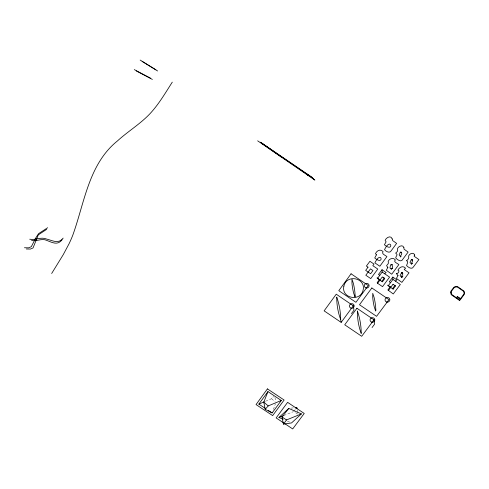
<?xml version="1.0" encoding="UTF-8"?>
<svg xmlns="http://www.w3.org/2000/svg" width="489" height="489" viewBox="0 0 489 489"><rect width="100%" height="100%" fill="white"/><g stroke="black" fill="none" stroke-linecap="round" stroke-linejoin="round"><path stroke-width="0.37" stroke-dasharray="2.44 1.83" d="M273.394 409.427L275.405 403.81M293.761 411.524L295.49 409.183M265.533 401.273L271.542 398.724L273.54 396.475M283.889 415.491L293.052 411.805M290.955 408.15L294.604 407.698M287.349 421.115L290.142 422.325M295.631 412.771L298.119 414.434M271.542 398.724L274.812 401.487M274.946 397.471L275.765 401.701M297.324 410.228L297.856 413.034"/><path stroke-width="0.73" d="M400.271 257.055L400.833 256.212M391.212 264.329C387.086 271.248 395.179 269.194 391.616 264.317M401.64 272.63L400.118 275.588L401.738 277.471M263.797 402.147L267.96 391.597L281.285 400.479L272.141 412.942L265.209 409.311L263.797 402.147L268.235 405.913L281.285 400.479M400.35 252.159L399.158 254.897L400.442 256.548M51.663 273.498L63.258 254.641L69.053 243.76A141.449 129.921 56 0 0 72.739 235.325C84.554 202.733 88.637 164.115 117.464 140.918C127.88 131.407 140.16 124.072 149.891 113.796C158.766 104.322 165.306 93.014 172.287 82.146M265.185 408.315L258.858 404.11L267.96 391.597M341.157 322.385L353.339 305.808L336.236 294.195L324.128 310.857L341.157 322.385L340.668 319.574A69.756 66.583 -18.6 0 1 336.732 297.043A73.338 71.058 8.1 0 1 340.668 319.574M351.475 313.59L353.975 310.191L353.388 306.145L352.991 305.869L353.278 305.472L353.694 305.741L353.406 306.145M382.172 272.061L389.58 277.129L382.539 286.646L377.612 283.29L382.294 276.939L384.764 278.62L382.416 281.798L377.484 278.43L382.172 272.061L382.031 269.72L386.102 272.501L384.647 273.754M377.484 278.43L377.043 277.831L379.501 279.506L377.172 282.666L377.612 283.29M288.767 408.419L282.025 416.97L283.412 424.128L286.505 419.947L301.401 413.896L288.767 408.419L278.95 417.472L283.149 419.293M295.924 408.602L296.792 407.429L297.061 408.828M395.497 285.943L393.156 289.133L388.235 285.772L392.942 279.421L392.832 277.104L396.897 279.885L395.405 281.108M388.235 285.772L387.746 285.136L390.198 286.811L387.856 289.959L393.266 293.968L400.338 284.476L392.942 279.421M388.352 290.613L393.028 284.256M394.99 285.332L392.643 288.479L393.156 289.133M372.062 327.557L374.58 324.176L374.018 320.148L373.614 319.855L373.908 319.476L374.323 319.751L374.03 320.148M382.031 269.72L378.468 274.488L379.825 275.252M402.948 275.967L402.025 277.08L402.722 276.371M392.832 277.104L389.256 281.853L390.589 282.599M411.817 263.84L412.435 263.088M265.209 409.311L268.235 405.913M412.135 263.443L411.75 263.767M301.401 413.896L291.542 422.93L283.412 424.128M401.989 277.055L402.38 276.725M62.158 239.708C57.678 245.631 52.439 242.575 47.048 240.521C41.901 237.85 36.846 241.7 31.577 240.454M63.173 238.1C58.448 244.347 52.537 240.49 46.706 239.078C40.99 236.603 35.471 240.343 29.713 239.213M46.657 229.353L38.319 234.861L33.038 247.929L30.428 249.06L26.308 248.98M47.659 227.733L38.576 233.644L35.966 237.642L31.302 246.707L28.594 247.837L24.45 247.746M392.147 268.43L391.237 269.011L392.288 268.54M258.858 404.11L264.201 401.842M391.047 264.867L392.196 264.561M400.931 252.092L400.259 252.367L401.108 252.287M278.95 417.472L283.18 415.772M400.344 256.487L401.017 256.346M391.139 268.956L391.817 268.816M295.332 407.606L296.792 407.429M391.72 264.586L391.139 264.653L392.062 264.665M401.903 272.972L402.655 273.186M412.386 260.038L411.707 259.757L412.637 260.221M136.235 70.936L152.354 79.42M134.286 69.603L150.63 78.234M402.581 273.241L401.94 272.899L402.85 273.455L401.958 272.862M411.744 259.677L412.062 259.861M142.116 61.406L157.617 70.984M140.166 60.068L155.887 69.793M282.025 416.97L286.505 419.947M268.345 410.418L272.141 412.942M283.473 422.802L276.138 417.924L287.605 402.355L304.231 413.443L292.691 428.932L284.732 423.639M267.092 146.816L309.482 175.899M306.958 174.616L307.832 175.19L306.799 174.084L310.154 176.358M383.058 277.184L384.287 278.021L381.952 281.181L382.416 281.798M393.052 284.28L395.515 285.967M311.994 177.269L260.411 142.189L262.465 143.638M262.587 143.723L281.75 157.287M257.66 140.826L314.873 180.074L311.169 177.061M262.22 143.473L264.176 144.811M265.16 145.49L266.743 146.578M309.959 176.223L312.049 177.66M261.878 143.234L260.704 142.415M312.19 177.764L313.626 178.846M411.756 259.433L412.612 260.796L411.426 263.522L411.573 264.243L409.953 262.342L411.481 259.329M402.019 272.709L402.808 273.993L401.237 276.921L401.738 277.465M401.078 252.086L401.83 253.699L400.418 256.468M390.198 286.811L390.699 287.453M379.501 279.506L379.953 280.118M451.121 292.398L451.414 293.883A3.166 2.989 -22.3 0 0 451.909 294.604L459.96 300.191L459.672 300.57L451.536 294.916A3.557 3.362 -22.3 0 1 450.974 294.085L450.675 292.049A3.411 3.221 -22.3 0 1 450.986 291.077L453.774 287.434A3.454 3.264 -22.7 0 1 454.648 286.847L455.32 286.603A3.918 3.698 -22.7 0 1 456.414 286.462L456.769 286.481A3.417 3.227 -22.8 0 1 457.765 286.743L463.872 291.034A3.441 3.246 -22.6 0 1 464.354 291.909L464.544 293.284A3.466 3.27 -22.6 0 1 464.324 294.274L460.479 299.512L460.094 299.25L463.865 294.133A3.02 2.842 -22.6 0 0 464.061 293.278L463.78 291.811A2.983 2.812 -22.6 0 0 463.279 291.102L457.557 287.171A2.952 2.787 -22.8 0 0 456.695 286.945L454.849 287.269A2.995 2.824 -22.7 0 0 454.092 287.77L451.426 291.261A3.001 2.836 -22.3 0 0 451.158 292.104L451.121 292.398M392.196 238.907L392.71 240.606L396.616 243.381L391.561 250.27C390.088 253.76 386.334 251.786 384.513 249.69C391.286 235.826 394.348 253.314 384.397 244.751L386.108 241.853L385.124 240.38C386.157 237.477 390.931 234.916 392.196 238.907M403.896 247.581L404.024 249.133L408.095 252.098L403.022 258.956C401.512 262.483 398.26 260.313 396.304 258.565C394.073 257.452 399.11 254.763 395.956 253.381C394.556 253.161 398.7 251.554 397.526 249.842C396.341 247.465 402.612 243.485 403.896 247.581M355.148 295.979L354.996 296.982L353.602 292.96A70.031 66.797 -22.7 0 1 351.982 283.467L351.964 279.176L353.327 283.229A73.484 71.553 3.6 0 1 354.941 292.728L355.148 295.979M375.833 310.044L375.668 311.041L374.299 307.037A70.08 66.394 -22 0 1 372.734 297.593L372.734 293.327L374.073 297.355A73.491 71.186 -0.5 0 1 375.644 306.805L375.833 310.044M376.457 254.83L374.745 257.96C384.654 266.474 381.597 249.109 374.88 262.862L379.831 266.248L386.897 256.621C385.962 255.441 380.876 253.98 383.113 251.609C380.503 248.663 376.866 250.545 375.46 253.62L376.457 254.83M414.745 255.044L414.073 256.187L418.902 259.555L413.81 266.389C412.135 270.111 408.492 267.526 406.53 265.539C407.007 263.987 408.816 261.511 406.445 260.68C407.196 260.619 409.073 258.259 408.725 257.452C407.496 254.439 413.48 251.218 414.745 255.044M387.869 267.324L386.31 270.264L391.738 274.213L398.841 264.61C398.168 263.62 392.624 261.841 395.381 259.922C392.887 256.315 386.671 260.001 388.437 263.131C387.092 266.364 385.338 264.518 387.869 267.324M397.991 275.49L396.426 278.412L401.891 282.391L409.012 272.831L404.201 269.482L405.595 268.18C402.985 265.234 399.342 267.11 397.912 270.172C400.705 270.362 397.092 274.781 396.322 273.559L397.991 275.49M343.865 286.169C341.029 298.308 360.497 302.294 363.131 290.026C366.035 277.838 346.456 273.822 343.865 286.169M267.428 388.896L256.047 404.562L272.66 415.607L284.115 400.026L267.428 388.896M351.059 273.785L338.791 290.674L355.913 302.306L368.254 285.509L351.059 273.785M368.009 267.177L365.68 270.374L370.619 273.748L372.96 270.558L370.485 268.871L365.821 275.24L370.76 278.608L377.771 269.054L372.826 265.674L373.987 264.078L369.922 261.297L366.383 266.065L368.009 267.177M356.921 308.241L344.727 324.8L361.701 336.291L373.969 319.812L356.921 308.241M371.854 287.96L359.494 304.745L376.561 316.334L388.993 299.641L371.854 287.96M457.392 296.438L456.909 297.067L457.294 297.33L457.777 296.701L457.392 296.438M458.456 297.165L457.973 297.795L458.358 298.058L458.841 297.428L458.456 297.165M459.519 297.893L459.037 298.522L459.422 298.785L459.904 298.156L459.519 297.893M357.404 311.071A69.805 66.186 -18.4 0 0 361.224 333.492A73.313 70.709 3.9 0 0 357.404 311.071M371.524 322.104A2.384 2.286 -11.9 0 0 374.8 319.641A2.384 2.286 -11.9 0 0 370.986 318.186A2.384 2.286 -11.9 0 0 371.524 322.104M386.842 302.068A2.408 2.304 -16.3 0 0 389.764 299.146A2.408 2.304 -16.3 0 0 385.735 298.229A2.408 2.304 -16.3 0 0 386.842 302.068M365.955 287.905A2.408 2.323 -16.2 0 0 369.061 285.166A2.408 2.323 -16.2 0 0 365.118 283.975A2.408 2.323 -16.2 0 0 365.955 287.905M350.906 308.119A2.384 2.298 -10.9 0 0 354.164 305.631A2.384 2.298 -10.9 0 0 350.35 304.176A2.384 2.298 -10.9 0 0 350.906 308.119"/></g></svg>
